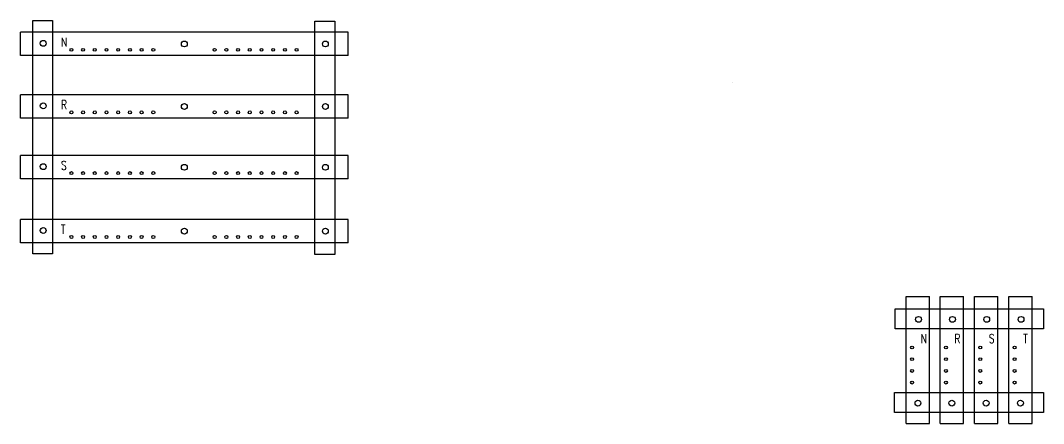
# Model space of a CAD drawing. Header units: millimetres. Extents: x 8199 to 54578, y -26210 to 18307.
# Drawn here: x 43955 to 44829, y -15705 to -15360 of the extents above; entities that cross this region are included whole.
import ezdxf

# ---------------------------------------------------------------- set-up
doc = ezdxf.new("R2010")
doc.units = ezdxf.units.MM
doc.header["$MEASUREMENT"] = 0
doc.layers.add('DIBUJO', color=4, linetype='Continuous')
doc.layers.add('PDF_0', color=7, linetype='Continuous')
doc.layers.add('TEXTO', color=1, linetype='Continuous', lineweight=30)
doc.styles.add('ROMANS', font='simplex.shx')

msp = doc.modelspace()

# ---------------------------------------------------------------- linework, layer by layer
at = {"color": 26, "ltscale": 0.2}
for centre, radius in [((43974.77174, -15379.76555), 2.5), ((44095.30088, -15380.30065), 2.5), ((44215.78368, -15380.30065), 2.5), ((43998.79402, -15385.30065), 1.25), ((44008.79402, -15385.30065), 1.25), ((44018.79402, -15385.30065), 1.25), ((44028.79402, -15385.30065), 1.25), ((44038.79402, -15385.30065), 1.25), ((44048.79402, -15385.30065), 1.25), ((44058.79402, -15385.30065), 1.25), ((44068.79402, -15385.30065), 1.25), ((44121.19128, -15385.30065), 1.25), ((44131.19128, -15385.30065), 1.25), ((44141.19128, -15385.30065), 1.25), ((44151.19128, -15385.30065), 1.25), ((44161.19128, -15385.30065), 1.25), ((44171.19128, -15385.30065), 1.25), ((44181.19128, -15385.30065), 1.25), ((44191.19128, -15385.30065), 1.25), ((43974.77174, -15433.22502), 2.5), ((44095.30088, -15433.76012), 2.5), ((44215.78368, -15433.76012), 2.5), ((43998.79402, -15438.76012), 1.25), ((44008.79402, -15438.76012), 1.25), ((44018.79402, -15438.76012), 1.25), ((44028.79402, -15438.76012), 1.25), ((44038.79402, -15438.76012), 1.25), ((44048.79402, -15438.76012), 1.25), ((44058.79402, -15438.76012), 1.25), ((44068.79402, -15438.76012), 1.25), ((44121.19128, -15438.76012), 1.25), ((44131.19128, -15438.76012), 1.25), ((44141.19128, -15438.76012), 1.25), ((44151.19128, -15438.76012), 1.25), ((44161.19128, -15438.76012), 1.25), ((44171.19128, -15438.76012), 1.25), ((44181.19128, -15438.76012), 1.25), ((44191.19128, -15438.76012), 1.25), ((43974.77174, -15485.18224), 2.5), ((44095.30088, -15485.71735), 2.5), ((44215.78368, -15485.71735), 2.5), ((43998.79402, -15490.71735), 1.25), ((44008.79402, -15490.71735), 1.25), ((44018.79402, -15490.71735), 1.25), ((44028.79402, -15490.71735), 1.25), ((44038.79402, -15490.71735), 1.25), ((44048.79402, -15490.71735), 1.25), ((44058.79402, -15490.71735), 1.25), ((44068.79402, -15490.71735), 1.25), ((44121.19128, -15490.71735), 1.25), ((44131.19128, -15490.71735), 1.25), ((44141.19128, -15490.71735), 1.25), ((44151.19128, -15490.71735), 1.25), ((44161.19128, -15490.71735), 1.25), ((44171.19128, -15490.71735), 1.25), ((44181.19128, -15490.71735), 1.25), ((44191.19128, -15490.71735), 1.25), ((43974.77174, -15539.76555), 2.5), ((44095.30088, -15540.30065), 2.5), ((44215.78368, -15540.30065), 2.5), ((43998.79402, -15545.30065), 1.25), ((44008.79402, -15545.30065), 1.25), ((44018.79402, -15545.30065), 1.25), ((44028.79402, -15545.30065), 1.25), ((44038.79402, -15545.30065), 1.25), ((44048.79402, -15545.30065), 1.25), ((44058.79402, -15545.30065), 1.25), ((44068.79402, -15545.30065), 1.25), ((44121.19128, -15545.30065), 1.25), ((44131.19128, -15545.30065), 1.25), ((44141.19128, -15545.30065), 1.25), ((44151.19128, -15545.30065), 1.25), ((44161.19128, -15545.30065), 1.25), ((44171.19128, -15545.30065), 1.25), ((44181.19128, -15545.30065), 1.25), ((44191.19128, -15545.30065), 1.25), ((44722.52004, -15615.73774), 2.5), ((44751.45543, -15615.73774), 2.5), ((44780.75695, -15615.73774), 2.5), ((44810.0583, -15615.73774), 2.5), ((44716.98494, -15639.76002), 1.25), ((44745.92033, -15639.76002), 1.25), ((44775.22185, -15639.76002), 1.25), ((44804.5232, -15639.76002), 1.25), ((44716.98494, -15649.76002), 1.25), ((44745.92033, -15649.76002), 1.25), ((44775.22185, -15649.76002), 1.25), ((44804.5232, -15649.76002), 1.25), ((44716.98494, -15659.76002), 1.25), ((44745.92033, -15659.76002), 1.25), ((44775.22185, -15659.76002), 1.25), ((44804.5232, -15659.76002), 1.25), ((44716.98494, -15669.76002), 1.25), ((44745.92033, -15669.76002), 1.25), ((44775.22185, -15669.76002), 1.25), ((44804.5232, -15669.76002), 1.25), ((44721.98494, -15687.30182), 2.5), ((44721.98494, -15687.30182), 2.5), ((44750.92033, -15687.30182), 2.5), ((44750.92033, -15687.30182), 2.5), ((44780.22185, -15687.30182), 2.5), ((44780.22185, -15687.30182), 2.5), ((44809.5232, -15687.30182), 2.5), ((44809.5232, -15687.30182), 2.5)]:
    msp.add_circle(centre, radius, dxfattribs=at)
at = {"layer": 'DIBUJO', "color": 34}
for p, q in [((44235.30088, -15370.30065), (43955.30088, -15370.30065)), ((43955.30088, -15390.30065), (43955.30088, -15370.30065)), ((44235.30088, -15390.30065), (44235.30088, -15370.30065)), ((44235.30088, -15390.30065), (43955.30088, -15390.30065)), ((44235.30088, -15423.76012), (43955.30088, -15423.76012)), ((43955.30088, -15443.76012), (43955.30088, -15423.76012)), ((44235.30088, -15443.76012), (44235.30088, -15423.76012)), ((44235.30088, -15443.76012), (43955.30088, -15443.76012)), ((44235.30088, -15475.71735), (43955.30088, -15475.71735)), ((43955.30088, -15495.71735), (43955.30088, -15475.71735)), ((44235.30088, -15495.71735), (44235.30088, -15475.71735)), ((44235.30088, -15495.71735), (43955.30088, -15495.71735)), ((43955.30088, -15550.30065), (43955.30088, -15530.30065)), ((44235.30088, -15530.30065), (43955.30088, -15530.30065)), ((43955.30088, -15550.30065), (43955.30088, -15530.30065)), ((44235.30088, -15550.30065), (44235.30088, -15530.30065)), ((44235.30088, -15550.30065), (43955.30088, -15550.30065)), ((44235.30088, -15550.30065), (43955.30088, -15550.30065)), ((44711.98494, -15704.77208), (44711.98494, -15596.26687)), ((44711.98494, -15596.26687), (44731.98494, -15596.26687)), ((44711.98494, -15704.77208), (44711.98494, -15596.26687)), ((44711.98494, -15596.26687), (44731.98494, -15596.26687)), ((44731.98494, -15704.77208), (44731.98494, -15596.26687)), ((44740.92033, -15704.77208), (44740.92033, -15596.26687)), ((44740.92033, -15596.26687), (44760.92033, -15596.26687)), ((44760.92033, -15704.77208), (44760.92033, -15596.26687)), ((44770.22185, -15704.77208), (44770.22185, -15596.26687)), ((44770.22185, -15596.26687), (44790.22185, -15596.26687)), ((44790.22185, -15704.77208), (44790.22185, -15596.26687)), ((44799.5232, -15704.77208), (44799.5232, -15596.26687)), ((44799.5232, -15596.26687), (44819.5232, -15596.26687)), ((44819.5232, -15704.77208), (44819.5232, -15596.26687)), ((44711.98494, -15704.77208), (44731.98494, -15704.77208)), ((44740.92033, -15704.77208), (44760.92033, -15704.77208)), ((44770.22185, -15704.77208), (44790.22185, -15704.77208)), ((44799.5232, -15704.77208), (44819.5232, -15704.77208))]:
    msp.add_line(p, q, dxfattribs=at)
at = {"layer": 'DIBUJO', "ltscale": 6e-05}
for points in [[(43965.7619, -15360.2145), (43982.73713, -15360.2145), (43982.73713, -15559.69735), (43965.7619, -15559.69735)], [(43965.7619, -15360.2145), (43982.73713, -15360.2145), (43982.73713, -15559.69735), (43965.7619, -15559.69735)], [(44206.77383, -15360.7496), (44223.74906, -15360.7496), (44223.74906, -15560.23245), (44206.77383, -15560.23245)], [(44206.77383, -15360.7496), (44223.74906, -15360.7496), (44223.74906, -15560.23245), (44206.77383, -15560.23245)], [(44829.28257, -15606.72789), (44829.28257, -15623.70312), (44702.58825, -15623.70312), (44702.58825, -15606.72789)], [(44829.28257, -15678.29198), (44829.28257, -15695.26721), (44702.05315, -15695.26721), (44702.05315, -15678.29198)]]:
    msp.add_lwpolyline(points, close=True, dxfattribs=at)
at = {"layer": 'PDF_0', "lineweight": 0}
msp.add_line((44563.82666, -15413.16571), (44563.82666, -15413.16571), dxfattribs=at)
at = {"layer": 'PDF_0', "color": 240, "lineweight": 0, "true_color": 0xed1f24}
msp.add_line((44563.82666, -15413.16571), (44563.82666, -15413.16571), dxfattribs=at)

# ---------------------------------------------------------------- texts
at = {"layer": 'TEXTO', "color": 3, "linetype": 'Continuous', "style": 'ROMANS', "width": 0.75}
for s, p in [('N', (43989.95863, -15382.47741)), ('R', (43989.95863, -15435.93688)), ('S', (43989.95863, -15487.8941)), ('T', (43989.95863, -15542.47741)), ('N', (44724.31074, -15635.92689)), ('R', (44753.24613, -15635.92689)), ('S', (44782.54765, -15635.92689)), ('T', (44811.849, -15635.92689))]:
    msp.add_text(s, height=7.5, dxfattribs=at).set_placement(p)

doc.saveas('drawing.dxf')
